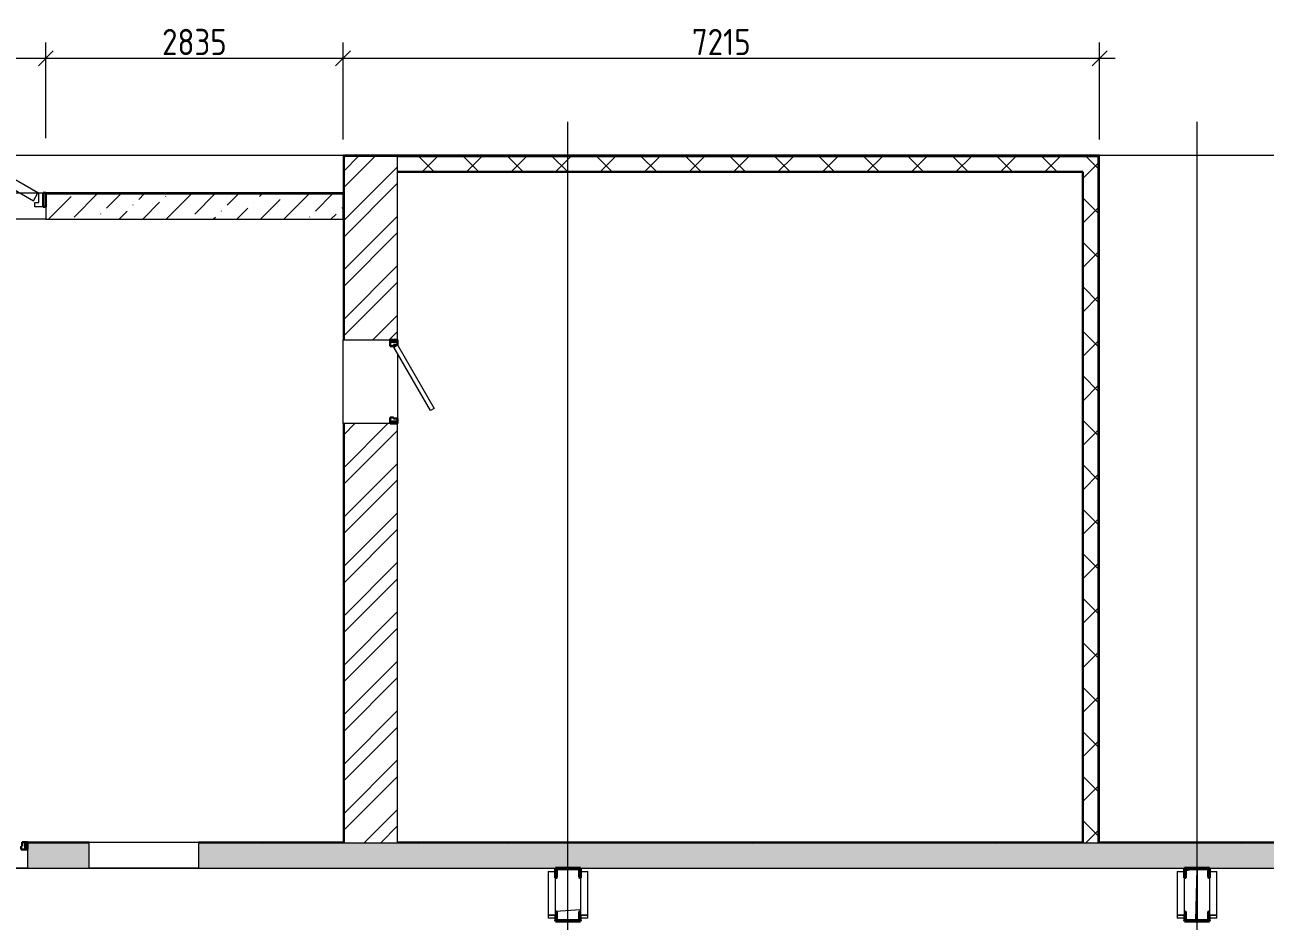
# Model space of a CAD drawing. Header units: millimetres. Extents: x 3292171 to 3365605, y -644412 to -600630.
# Drawn here: x 3328105 to 3339934, y -609178 to -600630 of the extents above; entities that cross this region are included whole.
import ezdxf

# ---------------------------------------------------------------- set-up
doc = ezdxf.new("R2010")
doc.units = ezdxf.units.MM
doc.header["$LTSCALE"] = 0.5
doc.linetypes.add('ADSK_Линия сетки', pattern=[25, 20, -2.5, 0, -2.5])
doc.layers.add('A-DOOR', color=7, linetype='Continuous', lineweight=18, true_color=0x7f7f7f)
for name, color, linetype, lineweight in [('Двери', 7, 'Continuous', 18), ('Каркас несущий', 7, 'Continuous', 18), ('Каркас_Импост', 7, 'Continuous', 30), ('Монтажный зазор', 7, 'Continuous', 30), ('Несущие колонны', 7, 'Continuous', 18), ('Панель', 7, 'Continuous', 18)]:
    doc.layers.add(name, color=color, linetype=linetype, lineweight=lineweight)
doc.styles.add('GOST Common_1', font='GOST_Common.ttf', dxfattribs={"width": 0.9, "height": 250})
doc.dimstyles.new('ADSK_Основной_2_5_мм', dxfattribs={"dimscale": 304.8, "dimtxt": 251.428749, "dimasz": 0.463911, "dimexe": 0.492126, "dimexo": 0.492126, "dimgap": 0.098425, "dimtad": 1, "dimdec": 3, "dimrnd": 0.001, "dimdsep": 46, "dimtxsty": 'GOST Common_1', "dimblk1": 'OBLIQUE', "dimblk2": 'OBLIQUE', "dimsah": 1, "dimcen": 0.09, "dimdle": 0.492126, "dimazin": 2, "dimtfac": 1, "dimtdec": 4, "dimtix": 1, "dimtmove": 0, "dimatfit": 3, "dimfxl": 1, "dimtvp": 1, "dimtolj": 1, "dimtzin": 0, "dimlwd": 20, "dimlwe": 20, "dimarcsym": 2})
pattern_1 = [(45, (3327284.68, -617673.39), (84.19025, 308.69666), [396.875, -79.375, 3.353, -76.022])]
pattern_2 = [(45, (3327284.68, -617673.39), (-106.066, 106.066), [])]
pattern_3 = [(45, (3327284.68, -617673.4), (-212.132, 212.132), []), (135, (3327284.68, -617673.4), (-212.132, -212.132), [])]

# ---------------------------------------------------------------- blocks, each defined once
blk = doc.blocks.new('ADSK_КолоннаНесущая_Швеллер_ПолкаПараллельная_ГОСТ 8240-97 - 24П-V21-004_АР_РД_План_0_000')
at = {"layer": 'Несущие колонны', "lineweight": 9}
h = blk.add_hatch(dxfattribs=at)
h.set_pattern_fill('FP_29', color=256, style=0, pattern_type=2)
h.set_pattern_definition([(135, (8972.8, -6000), (-106.066, -106.066), [])])
h.paths.add_polyline_path([(63, 116), (63, 120), (-27, 120), (-27, -120), (63, -120), (63, -116), (61, -112), (57, -110), (-11, -110), (-19, -107), (-22, -99), (-22, 100), (-19, 107), (-11, 110), (57, 110), (61, 112)], flags=0)
at = {"layer": 'Несущие колонны', "lineweight": 40}
for p, q in [((63, 120), (-27, 120)), ((-27, 120), (-27, -120)), ((63, 116), (63, 120)), ((-22, -99), (-22, 100)), ((-11, 110), (57, 110)), ((57, -110), (-11, -110)), ((63, -120), (63, -116)), ((-27, -120), (63, -120))]:
    blk.add_line(p, q, dxfattribs=at)
for centre, radius, start, end in [((-11, 100), 10.5, 90, 180), ((57, 116), 6, 270, 360), ((-11, -99), 10.5, 180, 270), ((57, -116), 6, 360, 90)]:
    blk.add_arc(centre, radius, start, end, dxfattribs=at)
blk = doc.blocks.new('ADSK_КолоннаНесущая_Швеллер_ПолкаПараллельная_ГОСТ 8240-97 - 24П-V22-004_АР_РД_План_0_000')
at = {"layer": 'Несущие колонны', "lineweight": 9}
h = blk.add_hatch(dxfattribs=at)
h.set_pattern_fill('FP_30', color=256, style=0, pattern_type=2)
h.set_pattern_definition([(315, (-8522.2, 6000), (106.066, 106.066), [])])
h.paths.add_polyline_path([(-27, -120), (63, -120), (63, -116), (61, -112), (57, -110), (-11, -110), (-19, -107), (-22, -100), (-21, 102), (-19, 107), (-11, 110), (57, 110), (61, 112), (63, 116), (63, 120), (-27, 120), (-27, -47)], flags=0)
at = {"layer": 'Несущие колонны', "lineweight": 40}
for p, q in [((-27, -120), (-27, 120)), ((-27, 120), (-21, 120)), ((63, 120), (63, 116)), ((-22, 99), (-22, -100)), ((57, 110), (-11, 110)), ((-11, -110), (57, -110)), ((63, -116), (63, -120)), ((-21, -120), (-27, -120))]:
    blk.add_line(p, q, dxfattribs=at)
for centre, radius, start, end in [((-11, 99), 10.5, 90, 180), ((57, 116), 6, 270, 0), ((-11, -100), 10.5, 180, 270), ((57, -116), 6, 0, 90)]:
    blk.add_arc(centre, radius, start, end, dxfattribs=at)
blk = doc.blocks.new('ADSK_ЭлементКолонны_Уголок_ГОСТ 8509-93 - L 70x5-641669-004_АР_РД_План_0_000')
at = {"layer": 'Каркас несущий'}
for p, q in [((-17875, -8525), (-17810, -8525)), ((-17810, -8554), (-17810, -8525)), ((-17875, -8992), (-17875, -8969)), ((-17880, -8994), (-17878, -8994))]:
    blk.add_line(p, q, dxfattribs=at)
blk.add_ellipse((-17878, -8992), major_axis=(2.7, 0), ratio=0.766044, start_param=4.712389, end_param=6.283185, dxfattribs=at)
blk = doc.blocks.new('ADSK_ЭлементКолонны_Уголок_ГОСТ 8509-93 - L 70x5-642841-004_АР_РД_План_0_000')
at = {"layer": 'Каркас несущий'}
for p, q in [((-17878, -8502), (-17880, -8502)), ((-17880, -8502), (-17880, -8554)), ((-17875, -8545), (-17875, -8504)), ((-17880, -8554), (-17810, -8554)), ((-17880, -8554), (-17880, -8910)), ((-17813, -8551), (-17867, -8551)), ((-17810, -8554), (-17810, -8553)), ((-17810, -8969), (-17810, -8554)), ((-17810, -8969), (-17880, -8969))]:
    blk.add_line(p, q, dxfattribs=at)
for centre, major_axis, start_param, end_param in [((-17878, -8504), (2.7, 0), 0, 1.570796), ((-17867, -8545), (8, 0), 3.141593, 4.712389), ((-17813, -8553), (2.7, 0), 0, 1.570796)]:
    blk.add_ellipse(centre, major_axis=major_axis, ratio=0.75471, start_param=start_param, end_param=end_param, dxfattribs=at)
blk = doc.blocks.new('ADSK_ЭлементКолонны_Уголок_ГОСТ 8509-93 - L 70x5-642911-004_АР_РД_План_0_000')
at = {"layer": 'Каркас несущий'}
for p, q in [((-18190, -8525), (-18125, -8525)), ((-18190, -8525), (-18190, -8554)), ((-18125, -8969), (-18125, -8992)), ((-18122, -8994), (-18120, -8994))]:
    blk.add_line(p, q, dxfattribs=at)
blk.add_ellipse((-18122, -8992), major_axis=(2.7, 0), ratio=0.766044, start_param=3.141593, end_param=4.712389, dxfattribs=at)
blk = doc.blocks.new('ADSK_ЭлементКолонны_Уголок_ГОСТ 8509-93 - L 70x5-642913-004_АР_РД_План_0_000')
at = {"layer": 'Каркас несущий'}
for p, q in [((-18125, -8504), (-18125, -8545)), ((-18120, -8502), (-18122, -8502)), ((-18120, -8554), (-18120, -8502)), ((-18190, -8553), (-18190, -8554)), ((-18190, -8554), (-18120, -8554)), ((-18190, -8554), (-18190, -8969)), ((-18133, -8551), (-18187, -8551)), ((-18120, -8910), (-18120, -8554)), ((-18120, -8969), (-18190, -8969))]:
    blk.add_line(p, q, dxfattribs=at)
for centre, major_axis, start_param, end_param in [((-18122, -8504), (2.7, 0), 1.570796, 3.141593), ((-18187, -8553), (2.7, 0), 1.570796, 3.141593), ((-18133, -8545), (8, 0), 4.712389, 6.283185)]:
    blk.add_ellipse(centre, major_axis=major_axis, ratio=0.75471, start_param=start_param, end_param=end_param, dxfattribs=at)
blk = doc.blocks.new('ADSK_КолоннаНесущая_Швеллер_ПолкаПараллельная_ГОСТ 8240-97 - 24П-V25-004_АР_РД_План_0_000')
at = {"layer": 'Несущие колонны', "lineweight": 9}
h = blk.add_hatch(dxfattribs=at)
h.set_pattern_fill('FP_33', color=256, style=0, pattern_type=2)
h.set_pattern_definition([(135, (8972.8, -12000), (-106.066, -106.066), [])])
h.paths.add_polyline_path([(63, 120), (-27, 120), (-27, -120), (63, -120), (63, -116), (61, -112), (57, -110), (-11, -110), (-19, -107), (-22, -99), (-22, 100), (-19, 107), (-11, 110), (57, 110), (61, 112), (63, 116)], flags=0)
at = {"layer": 'Несущие колонны', "lineweight": 40}
for p, q in [((63, 120), (-27, 120)), ((-27, 120), (-27, -120)), ((63, 116), (63, 120)), ((-22, -99), (-22, 100)), ((-11, 110), (57, 110)), ((57, -110), (-11, -110)), ((63, -120), (63, -116)), ((-27, -120), (63, -120))]:
    blk.add_line(p, q, dxfattribs=at)
for centre, radius, start, end in [((-11, 100), 10.5, 90, 180), ((57, 116), 6, 270, 360), ((-11, -99), 10.5, 180, 270), ((57, -116), 6, 360, 90)]:
    blk.add_arc(centre, radius, start, end, dxfattribs=at)
blk = doc.blocks.new('ADSK_КолоннаНесущая_Швеллер_ПолкаПараллельная_ГОСТ 8240-97 - 24П-V26-004_АР_РД_План_0_000')
at = {"layer": 'Несущие колонны', "lineweight": 9}
h = blk.add_hatch(dxfattribs=at)
h.set_pattern_fill('FP_34', color=256, style=0, pattern_type=2)
h.set_pattern_definition([(315, (-8522.2, 12000), (106.066, 106.066), [])])
h.paths.add_polyline_path([(-27, -120), (63, -120), (63, -116), (61, -112), (57, -110), (-11, -110), (-19, -107), (-22, -100), (-21, 102), (-19, 107), (-11, 110), (57, 110), (61, 112), (63, 116), (63, 120), (-27, 120), (-27, -76)], flags=0)
at = {"layer": 'Несущие колонны', "lineweight": 40}
for p, q in [((-27, -120), (-27, 120)), ((-27, 120), (-21, 120)), ((63, 120), (63, 116)), ((-22, 99), (-22, -100)), ((57, 110), (-11, 110)), ((-11, -110), (57, -110)), ((63, -116), (63, -120)), ((-21, -120), (-27, -120))]:
    blk.add_line(p, q, dxfattribs=at)
for centre, radius, start, end in [((-11, 99), 10.5, 90, 180), ((57, 116), 6, 270, 0), ((-11, -100), 10.5, 180, 270), ((57, -116), 6, 0, 90)]:
    blk.add_arc(centre, radius, start, end, dxfattribs=at)
blk = doc.blocks.new('AC_Дверь_Однопольная_Стальная - 780x1940_h_ В Пр-973978-004_АР_РД_План_0_000')
at = {"layer": 'Каркас_Импост'}
for p, q in [((-370, 125), (-340, 125)), ((-370, 55), (-370, 125)), ((-340, 125), (-340, 85)), ((340, 125), (370, 125)), ((340, 85), (340, 125)), ((370, 125), (370, 55)), ((-330, 55), (-370, 55)), ((-340, 85), (-330, 85)), ((-330, 85), (-330, 55)), ((330, 85), (340, 85)), ((330, 55), (330, 85)), ((370, 55), (330, 55))]:
    blk.add_line(p, q, dxfattribs=at)
at = {"layer": 'Монтажный зазор'}
for p, q in [((-390, 125), (-370, 125)), ((-390, 55), (-390, 125)), ((-370, 125), (-370, 55)), ((370, 125), (390, 125)), ((370, 55), (370, 125)), ((390, 125), (390, 55)), ((-370, 55), (-390, 55)), ((390, 55), (370, 55))]:
    blk.add_line(p, q, dxfattribs=at)
at = {"layer": 'Панель'}
for p, q in [((-340, 125), (249, 465)), ((269, 430), (-320, 90)), ((249, 465), (269, 430)), ((-320, 90), (-340, 125))]:
    blk.add_line(p, q, dxfattribs=at)
blk = doc.blocks.new('AC_Дверь_Однопольная_Стальная - 800x1800_h_ В Пр-974941-004_АР_РД_План_0_000')
at = {"layer": 'Каркас_Импост'}
for p, q in [((-380, 260), (-350, 260)), ((-380, 190), (-380, 260)), ((-350, 260), (-350, 220)), ((350, 260), (380, 260)), ((350, 220), (350, 260)), ((380, 260), (380, 190)), ((-340, 190), (-380, 190)), ((-350, 220), (-340, 220)), ((-340, 220), (-340, 190)), ((340, 220), (350, 220)), ((340, 190), (340, 220)), ((380, 190), (340, 190))]:
    blk.add_line(p, q, dxfattribs=at)
at = {"layer": 'Монтажный зазор'}
for p, q in [((-400, 260), (-380, 260)), ((-400, 190), (-400, 260)), ((-380, 260), (-380, 190)), ((380, 260), (400, 260)), ((380, 190), (380, 260)), ((400, 260), (400, 190)), ((-380, 190), (-400, 190)), ((400, 190), (380, 190))]:
    blk.add_line(p, q, dxfattribs=at)
at = {"layer": 'Панель'}
for p, q in [((-350, 260), (256, 610)), ((256, 610), (276, 575)), ((276, 575), (-330, 225)), ((-330, 225), (-350, 260))]:
    blk.add_line(p, q, dxfattribs=at)
blk = doc.blocks.new('Ворота противопожарные распашные ВПР-ОГНЕДЕКОР-60К с калиткой - Ворота 3780x2980_h__ калитка-973753-004_АР_РД_План_0_000')
at = {"layer": 'Двери', "lineweight": 30}
for p, q in [((-1865, 125), (-1890, 125)), ((-1890, 125), (-1890, -7)), ((-1865, -7), (-1865, 125)), ((1890, 125), (1865, 125)), ((1865, 125), (1865, -7)), ((1890, -7), (1890, 125)), ((-1890, -7), (-1865, -7)), ((1865, -7), (1890, -7))]:
    blk.add_line(p, q, dxfattribs=at)
at = {"layer": 'Панель', "lineweight": 18}
for p, q in [((-239, 1035), (-178, 1070)), ((-178, 1070), (-168, 1053)), ((-1815, 125), (-247, 1030)), ((-205, 956), (-1773, 51)), ((-247, 1030), (-239, 1035)), ((-176, 996), (-206, 979)), ((-206, 979), (-196, 961)), ((-196, 961), (-205, 956)), ((-168, 1053), (-199, 1035)), ((-199, 1035), (-176, 996)), ((136, 996), (146, 1014)), ((196, 961), (136, 996)), ((146, 1014), (176, 996)), ((199, 1035), (176, 996)), ((196, 961), (205, 956)), ((199, 1035), (229, 1018)), ((205, 956), (1772, 51)), ((229, 1018), (239, 1035)), ((247, 1030), (239, 1035)), ((1815, 125), (247, 1030)), ((-1890, 125), (-1915, 125)), ((-1890, -7), (-1890, 125)), ((-1825, 125), (-1865, 125)), ((-1865, 125), (-1865, -7)), ((-1825, 33), (-1825, 125)), ((-1773, 51), (-1815, 125)), ((1772, 51), (1815, 125)), ((1825, 125), (1865, 125)), ((1825, 33), (1825, 125)), ((1865, 125), (1865, -7)), ((1890, 125), (1915, 125)), ((1890, -7), (1890, 125)), ((-1869, 94), (-1870, 97)), ((-1785, 33), (-1825, 33)), ((-1785, -7), (-1785, 33)), ((1785, 33), (1825, 33)), ((1785, -7), (1785, 33)), ((1869, 94), (1870, 97)), ((-1865, -7), (-1785, -7)), ((1865, -7), (1785, -7))]:
    blk.add_line(p, q, dxfattribs=at)
blk = doc.blocks.new('_Oblique')
at = {"color": 0, "linetype": 'ByBlock', "lineweight": -2}
blk.add_line((-0.5, -0.5), (0.5, 0.5), dxfattribs=at)
blk = doc.blocks.new('*D2500')
at = {"layer": 'A-DOOR', "color": 0, "lineweight": 20, "transparency": 16777216}
for p, q in [((3324525, -601711), (3324525, -600799)), ((3328305, -601711), (3328305, -600799)), ((3324375, -600949), (3328455, -600949))]:
    blk.add_line(p, q, dxfattribs=at)
at = {"layer": 'Defpoints', "color": 0, "lineweight": 15, "transparency": 16777216}
for p in [(3328305, -600949), (3324525, -601861), (3328305, -601861)]:
    blk.add_point(p, dxfattribs=at)
at = {"layer": 'A-DOOR', "color": 0, "lineweight": 20, "transparency": 16777216, "xscale": 141.4, "yscale": 141.4, "zscale": 141.4, "rotation": 180}
blk.add_blockref('_Oblique', (3324525, -600949), dxfattribs=at)
at = {"layer": 'A-DOOR', "color": 0, "lineweight": 20, "transparency": 16777216, "xscale": 141.4, "yscale": 141.4, "zscale": 141.4}
blk.add_blockref('_Oblique', (3328305, -600949), dxfattribs=at)
at = {"layer": 'A-DOOR', "color": 0, "lineweight": 20, "transparency": 16777216, "insert": (3326415, -600794), "char_height": 250, "width": 756.84, "attachment_point": 5, "style": 'GOST Common_1'}
blk.add_mtext('\\A1;3780', dxfattribs=at)
blk = doc.blocks.new('*D2501')
at = {"layer": 'A-DOOR', "color": 0, "lineweight": 20, "transparency": 16777216}
for p, q in [((3328305, -601711), (3328305, -600799)), ((3331140, -601723), (3331140, -600799)), ((3328155, -600949), (3331290, -600949))]:
    blk.add_line(p, q, dxfattribs=at)
at = {"layer": 'Defpoints', "color": 0, "lineweight": 15, "transparency": 16777216}
for p in [(3331140, -600949), (3328305, -601861), (3331140, -601873)]:
    blk.add_point(p, dxfattribs=at)
at = {"layer": 'A-DOOR', "color": 0, "lineweight": 20, "transparency": 16777216, "xscale": 141.4, "yscale": 141.4, "zscale": 141.4, "rotation": 180}
blk.add_blockref('_Oblique', (3328305, -600949), dxfattribs=at)
at = {"layer": 'A-DOOR', "color": 0, "lineweight": 20, "transparency": 16777216, "xscale": 141.4, "yscale": 141.4, "zscale": 141.4}
blk.add_blockref('_Oblique', (3331140, -600949), dxfattribs=at)
at = {"layer": 'A-DOOR', "color": 0, "lineweight": 20, "transparency": 16777216, "insert": (3329722, -600794), "char_height": 250, "width": 756.84, "attachment_point": 5, "style": 'GOST Common_1'}
blk.add_mtext('\\A1;2835', dxfattribs=at)
blk = doc.blocks.new('*D2502')
at = {"layer": 'A-DOOR', "color": 0, "lineweight": 20, "transparency": 16777216}
for p, q in [((3331140, -601723), (3331140, -600799)), ((3338355, -601723), (3338355, -600799)), ((3330990, -600949), (3338505, -600949))]:
    blk.add_line(p, q, dxfattribs=at)
at = {"layer": 'Defpoints', "color": 0, "lineweight": 15, "transparency": 16777216}
for p in [(3338355, -600949), (3331140, -601873), (3338355, -601873)]:
    blk.add_point(p, dxfattribs=at)
at = {"layer": 'A-DOOR', "color": 0, "lineweight": 20, "transparency": 16777216, "xscale": 141.4, "yscale": 141.4, "zscale": 141.4, "rotation": 180}
blk.add_blockref('_Oblique', (3331140, -600949), dxfattribs=at)
at = {"layer": 'A-DOOR', "color": 0, "lineweight": 20, "transparency": 16777216, "xscale": 141.4, "yscale": 141.4, "zscale": 141.4}
blk.add_blockref('_Oblique', (3338355, -600949), dxfattribs=at)
at = {"layer": 'A-DOOR', "color": 0, "lineweight": 20, "transparency": 16777216, "insert": (3334747, -600794), "char_height": 250, "width": 700.59, "attachment_point": 5, "style": 'GOST Common_1'}
blk.add_mtext('\\A1;7215', dxfattribs=at)

msp = doc.modelspace()

# ---------------------------------------------------------------- hatches: boundary and pattern name
at = {"layer": 'A-DOOR', "lineweight": 9, "true_color": 0x636466}
h = msp.add_hatch(dxfattribs=at)
h.set_pattern_fill('FP_52', color=251, style=0, pattern_type=2)
h.set_pattern_definition(pattern_2)
h.paths.add_polyline_path([(3331139.6806, -608423.3913), (3331149.6806, -608423.3913), (3331149.6806, -604433.3913), (3331139.6806, -604433.3913), (3331139.6806, -606149.1241)], flags=0)
h.paths.add_polyline_path([(3331139.6806, -603633.3913), (3331149.6806, -603633.3913), (3331149.6806, -601873.3913), (3331139.6806, -601873.3913), (3331139.6806, -603619.6629)], flags=0)
h = msp.add_hatch(dxfattribs=at)
h.set_pattern_fill('FP_52', color=251, style=0, pattern_type=2)
h.set_pattern_definition(pattern_2)
h.paths.add_polyline_path([(3338354.6806, -601883.3913), (3338354.6806, -601873.3913), (3331149.6806, -601873.3913), (3331149.6806, -601883.3913), (3338344.6806, -601883.3913)], flags=0)
h = msp.add_hatch(dxfattribs=at)
h.set_pattern_fill('FP_54', color=251, style=0, pattern_type=2)
h.set_pattern_definition([(45, (3327284.68, -617673.4), (-235.732, 235.732), []), (45, (3327441.83, -617673.4), (-235.732, 235.732), [])])
h.paths.add_polyline_path([(3331659.6806, -608433.3913), (3331659.6806, -604433.3913), (3331149.6806, -604433.3913), (3331149.6806, -608433.3913)], flags=0)
h.paths.add_polyline_path([(3331659.6806, -603633.3913), (3331659.6806, -601883.3913), (3331149.6806, -601883.3913), (3331149.6806, -603633.3913), (3331589.6806, -603633.3913)], flags=0)
h = msp.add_hatch(dxfattribs=at)
h.set_pattern_fill('FP_82', color=251, style=0, pattern_type=2)
h.set_pattern_definition(pattern_3)
h.paths.add_polyline_path([(3338344.6806, -602033.3913), (3338344.6806, -601883.3913), (3331659.6806, -601883.3913), (3331659.6806, -602033.3913), (3338194.6806, -602033.3913)], flags=0)
h = msp.add_hatch(dxfattribs=at)
h.set_pattern_fill('FP_52', color=251, style=0, pattern_type=2)
h.set_pattern_definition(pattern_2)
h.paths.add_polyline_path([(3338344.6806, -608423.3913), (3338354.6806, -608423.3913), (3338354.6806, -601883.3913), (3338344.6806, -601883.3913), (3338344.6806, -606149.1241)], flags=0)
h = msp.add_hatch(dxfattribs=at)
h.set_pattern_fill('FP_82', color=251, style=0, pattern_type=2)
h.set_pattern_definition(pattern_3)
h.paths.add_polyline_path([(3338194.6806, -608433.3913), (3338344.6806, -608433.3913), (3338344.6806, -602033.3913), (3338194.6806, -602033.3913), (3338194.6806, -608423.3913)], flags=0)
h = msp.add_hatch(dxfattribs=at)
h.set_pattern_fill('FP_52', color=251, style=0, pattern_type=2)
h.set_pattern_definition(pattern_2)
h.paths.add_polyline_path([(3330590.8265, -602243.3913), (3331139.6806, -602243.3913), (3331139.6806, -602233.3913), (3328304.6806, -602233.3913), (3328304.6806, -602243.3913)], flags=0)
h.paths.add_polyline_path([(3324524.6806, -602243.3913), (3324524.6806, -602233.3913), (3321744.6806, -602233.3913), (3321744.6806, -602243.3913), (3321820.8054, -602243.3913)], flags=0)
h = msp.add_hatch(dxfattribs=at)
h.set_pattern_fill('FP_51', color=251, style=0, pattern_type=2)
h.set_pattern_definition(pattern_1)
h.paths.add_polyline_path([(3321754.6806, -602483.3913), (3324524.6806, -602483.3913), (3324524.6806, -602243.3913), (3321754.6806, -602243.3913)], flags=0)
h.paths.add_polyline_path([(3331139.6806, -602483.3913), (3331139.6806, -602243.3913), (3328304.6806, -602243.3913), (3328304.6806, -602483.3913), (3330590.8265, -602483.3913)], flags=0)
h = msp.add_hatch(dxfattribs=at)
h.set_pattern_fill('FP_52', color=251, style=0, pattern_type=2)
h.set_pattern_definition(pattern_2)
h.paths.add_polyline_path([(3357094.6806, -608433.3913), (3357094.6806, -608423.3913), (3338344.6806, -608423.3913), (3338344.6806, -608433.3913), (3356900.8899, -608433.3913)], flags=0)
h.paths.add_polyline_path([(3338194.6806, -608433.3913), (3338194.6806, -608423.3913), (3331659.6806, -608423.3913), (3331659.6806, -608433.3913), (3334975.8371, -608433.3913)], flags=0)
h.paths.add_polyline_path([(3329759.6806, -608433.3913), (3331149.6806, -608433.3913), (3331149.6806, -608423.3913), (3329759.6806, -608423.3913)], flags=0)
h.paths.add_polyline_path([(3328129.6806, -608433.3913), (3328719.6806, -608433.3913), (3328719.6806, -608423.3913), (3328129.6806, -608423.3913)], flags=0)
h.paths.add_polyline_path([(3327349.6806, -608433.3913), (3327349.6806, -608423.3913), (3323849.6806, -608423.3913), (3323849.6806, -608433.3913), (3326205.816, -608433.3913)], flags=0)
h.paths.add_polyline_path([(3322869.6806, -608433.3913), (3322869.6806, -608423.3913), (3321994.6806, -608423.3913), (3321994.6806, -608433.3913)], flags=0)
h.paths.add_polyline_path([(3321754.6806, -608433.3913), (3321754.6806, -608423.3913), (3297294.6806, -608423.3913), (3297294.6806, -608433.3913), (3317435.7949, -608433.3913)], flags=0)
h = msp.add_hatch(dxfattribs=at)
h.set_pattern_fill('FP_51', color=251, style=0, pattern_type=2)
h.set_pattern_definition(pattern_1)
h.paths.add_polyline_path([(3356884.1806, -608673.3913), (3357094.6806, -608673.3913), (3357094.6806, -608433.3913), (3329759.6806, -608433.3913), (3329759.6806, -608673.3913), (3356685.1806, -608673.3913)], flags=0)
h.paths.add_polyline_path([(3327176.8592, -608673.3913), (3327349.6806, -608673.3913), (3327349.6806, -608433.3913), (3323849.6806, -608433.3913), (3323849.6806, -608673.3913), (3327174.6806, -608673.3913)], flags=0)
h.paths.add_polyline_path([(3328719.6806, -608673.3913), (3328719.6806, -608433.3913), (3328129.6806, -608433.3913), (3328129.6806, -608673.3913)], flags=0)
h.paths.add_polyline_path([(3322869.6806, -608673.3913), (3322869.6806, -608433.3913), (3297534.6806, -608433.3913), (3297534.6806, -608673.3913), (3321820.8054, -608673.3913)], flags=0)

# ---------------------------------------------------------------- linework, layer by layer
at = {"layer": 'A-DOOR', "color": 251, "linetype": 'ADSK_Линия сетки', "true_color": 0x636466}
for p, q in [((3333284.6806, -616073.3913), (3333284.6806, -601555.4033)), ((3333284.6806, -616073.3913), (3333284.6806, -601555.4033)), ((3339284.6806, -629891.298), (3339284.6806, -601555.4033)), ((3339284.6806, -629891.298), (3339284.6806, -601555.4033)), ((3292970.5006, -601873.3913), (3363853.491, -601873.3913)), ((3292970.5006, -601873.3913), (3363853.491, -601873.3913)), ((3292970.5006, -608673.3913), (3363853.491, -608673.3913))]:
    msp.add_line(p, q, dxfattribs=at)
at = {"layer": 'A-DOOR', "color": 251, "lineweight": 18, "true_color": 0x636466}
for p, q in [((3331139.6806, -601873.3913), (3331139.6806, -603633.3913)), ((3338354.6806, -601873.3913), (3331139.6806, -601873.3913)), ((3338354.6806, -608423.3913), (3338354.6806, -601873.3913)), ((3331139.6806, -602233.3913), (3328304.6806, -602233.3913)), ((3328304.6806, -602233.3913), (3328304.6806, -602243.3913)), ((3331139.6806, -603633.3913), (3331149.6806, -603633.3913)), ((3331149.6806, -604433.3913), (3331139.6806, -604433.3913)), ((3331139.6806, -604433.3913), (3331139.6806, -608423.3913)), ((3328719.6806, -608423.3913), (3328129.6806, -608423.3913)), ((3328719.6806, -608433.3913), (3328719.6806, -608423.3913)), ((3331139.6806, -608423.3913), (3329759.6806, -608423.3913)), ((3329759.6806, -608423.3913), (3329759.6806, -608433.3913)), ((3338194.6806, -608423.3913), (3331659.6806, -608423.3913)), ((3357094.6806, -608423.3913), (3338354.6806, -608423.3913))]:
    msp.add_line(p, q, dxfattribs=at)
at = {"layer": 'A-DOOR', "color": 251, "true_color": 0x636466}
for p, q in [((3331149.6806, -601883.3913), (3331149.6806, -603633.3913)), ((3331149.6806, -601883.3913), (3331659.6806, -601883.3913)), ((3331659.6806, -603633.3913), (3331659.6806, -601883.3913)), ((3324549.6806, -602233.3913), (3328279.6806, -602233.3913)), ((3328304.6806, -602243.3913), (3328304.6806, -602483.3913)), ((3328304.6806, -602243.3913), (3331139.6806, -602243.3913)), ((3331139.6806, -602483.3913), (3331139.6806, -602243.3913)), ((3328304.6806, -602483.3913), (3324524.6806, -602483.3913)), ((3328304.6806, -602483.3913), (3331139.6806, -602483.3913)), ((3331139.6806, -604433.3913), (3331139.6806, -603633.3913)), ((3331149.6806, -603633.3913), (3331589.6806, -603633.3913)), ((3331659.6806, -603763.3913), (3331659.6806, -604383.3913)), ((3331589.6806, -604433.3913), (3331149.6806, -604433.3913)), ((3331149.6806, -604433.3913), (3331149.6806, -608433.3913)), ((3331659.6806, -608433.3913), (3331659.6806, -604433.3913)), ((3328719.6806, -608433.3913), (3328129.6806, -608433.3913)), ((3328129.6806, -608493.3913), (3328129.6806, -608673.3913)), ((3328719.6806, -608423.3913), (3329759.6806, -608423.3913)), ((3328719.6806, -608673.3913), (3328719.6806, -608433.3913)), ((3329759.6806, -608433.3913), (3329759.6806, -608673.3913)), ((3331149.6806, -608433.3913), (3329759.6806, -608433.3913)), ((3331659.6806, -608433.3913), (3331149.6806, -608433.3913)), ((3357094.6806, -608433.3913), (3331659.6806, -608433.3913)), ((3328129.6806, -608673.3913), (3327404.6806, -608673.3913)), ((3328129.6806, -608673.3913), (3328719.6806, -608673.3913)), ((3329759.6806, -608673.3913), (3328719.6806, -608673.3913)), ((3329759.6806, -608673.3913), (3333164.6806, -608673.3913)), ((3333404.6806, -608673.3913), (3339164.6806, -608673.3913)), ((3339261.9593, -608678.9913), (3339174.6806, -608700.5024)), ((3339182.1102, -608680.2631), (3339201.0937, -608678.9913)), ((3339272.7901, -609172.7913), (3339284.5473, -608678.9913)), ((3339284.6806, -608678.9913), (3339284.6806, -609172.7913)), ((3339404.6806, -608673.3913), (3345164.6806, -608673.3913)), ((3333164.6806, -609083.4077), (3333404.6806, -609067.3287))]:
    msp.add_line(p, q, dxfattribs=at)
at = {"layer": 'A-DOOR', "color": 251, "lineweight": 30, "true_color": 0x636466}
for p, q in [((3338344.6806, -601883.3913), (3331659.6806, -601883.3913)), ((3338344.6806, -608433.3913), (3338344.6806, -601883.3913)), ((3331659.6806, -602033.3913), (3338194.6806, -602033.3913)), ((3338194.6806, -602033.3913), (3338194.6806, -608433.3913))]:
    msp.add_line(p, q, dxfattribs=at)

# ---------------------------------------------------------------- block references
at = {"layer": 'A-DOOR', "color": 251, "true_color": 0x636466}
for name, p in [('Ворота противопожарные распашные ВПР-ОГНЕДЕКОР-60К с калиткой - Ворота 3780x2980_h__ калитка-973753-004_АР_РД_План_0_000', (3326414.6806, -602358.3913)), ('AC_Дверь_Однопольная_Стальная - 780x1940_h_ В Пр-973978-004_АР_РД_План_0_000', (3327739.6806, -608548.3913))]:
    msp.add_blockref(name, p, dxfattribs=at)
for name, p, rotation in [('AC_Дверь_Однопольная_Стальная - 800x1800_h_ В Пр-974941-004_АР_РД_План_0_000', (3331399.6806, -604033.3913), 269.9999999999999), ('ADSK_ЭлементКолонны_Уголок_ГОСТ 8509-93 - L 70x5-641669-004_АР_РД_План_0_000', (3315284.6806, -617673.3913), 180), ('ADSK_ЭлементКолонны_Уголок_ГОСТ 8509-93 - L 70x5-642841-004_АР_РД_План_0_000', (3315284.6806, -617673.3913), 180), ('ADSK_КолоннаНесущая_Швеллер_ПолкаПараллельная_ГОСТ 8240-97 - 24П-V21-004_АР_РД_План_0_000', (3333284.6806, -608700.5913), 269.9999999999993), ('ADSK_ЭлементКолонны_Уголок_ГОСТ 8509-93 - L 70x5-642911-004_АР_РД_План_0_000', (3315284.6806, -617673.3913), 180), ('ADSK_ЭлементКолонны_Уголок_ГОСТ 8509-93 - L 70x5-642913-004_АР_РД_План_0_000', (3315284.6806, -617673.3913), 180), ('ADSK_ЭлементКолонны_Уголок_ГОСТ 8509-93 - L 70x5-641669-004_АР_РД_План_0_000', (3321284.6806, -617673.3913), 180), ('ADSK_ЭлементКолонны_Уголок_ГОСТ 8509-93 - L 70x5-642841-004_АР_РД_План_0_000', (3321284.6806, -617673.3913), 180), ('ADSK_КолоннаНесущая_Швеллер_ПолкаПараллельная_ГОСТ 8240-97 - 24П-V25-004_АР_РД_План_0_000', (3339284.6806, -608700.5913), 269.9999999999993), ('ADSK_ЭлементКолонны_Уголок_ГОСТ 8509-93 - L 70x5-642911-004_АР_РД_План_0_000', (3321284.6806, -617673.3913), 180), ('ADSK_ЭлементКолонны_Уголок_ГОСТ 8509-93 - L 70x5-642913-004_АР_РД_План_0_000', (3321284.6806, -617673.3913), 180), ('ADSK_КолоннаНесущая_Швеллер_ПолкаПараллельная_ГОСТ 8240-97 - 24П-V22-004_АР_РД_План_0_000', (3333284.6806, -609151.1913), 89.99999999999886), ('ADSK_КолоннаНесущая_Швеллер_ПолкаПараллельная_ГОСТ 8240-97 - 24П-V26-004_АР_РД_План_0_000', (3339284.6806, -609151.1913), 89.99999999999886)]:
    msp.add_blockref(name, p, dxfattribs=dict(at, rotation=rotation))

# ---------------------------------------------------------------- dimensions: what is measured, and where the dimension line sits
at = {"layer": 'A-DOOR', "color": 251, "lineweight": 20, "true_color": 0x636466}
for base, p1, p2, override, picture, middle in [((3328304.6806, -600949.0027), (3324524.6806, -601861.1551), (3328304.6806, -601861.1551), {"dimpost": '<>', "dimfxl": 3780}, '*D2500', (3326414.6806, -600794.0027)), ((3331139.6806, -600949.0027), (3328304.6806, -601861.1551), (3331139.6806, -601873.3913), {"dimpost": '<>', "dimfxl": 2835.026406}, '*D2501', (3329722.1806, -600794.0027)), ((3338354.6806, -600949.0027), (3331139.6806, -601873.3913), (3338354.6806, -601873.3913), {"dimpost": '<>', "dimfxl": 7215}, '*D2502', (3334747.1806, -600794.0027))]:
    dim = msp.add_linear_dim(base=base, p1=p1, p2=p2, dimstyle='ADSK_Основной_2_5_мм', override=override, dxfattribs=at)
    dim.commit()
    dim.dimension.update_dxf_attribs({"geometry": picture, "text_midpoint": middle})

doc.saveas('drawing.dxf')
